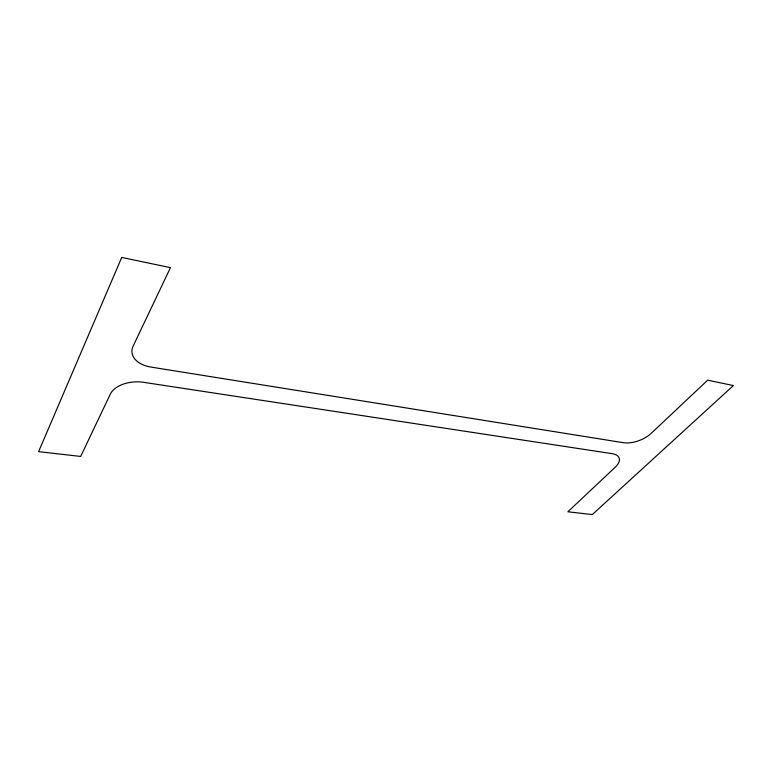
<?xml version="1.0" encoding="UTF-8"?>
<svg xmlns="http://www.w3.org/2000/svg" width="772" height="772" viewBox="0 0 772 772"><rect width="100%" height="100%" fill="white"/><g stroke="black" fill="none" stroke-linecap="round" stroke-linejoin="round"><path stroke-width="1.16" d="M121.735 257.433L38.6 451.649L80.684 456.435L110.29 394.183A26.161 15.672 -3.6 0 1 143.36 382.285L612.061 453.647A19.985 9.727 -19.5 0 1 615.361 467.079L567.864 511.788L592.307 514.567L733.4 385.556L707.683 380.171L651.047 433.478A20.854 10.393 -21 0 1 623.467 442.713L151.003 367.086A27.252 17.302 -3.8 0 1 133.122 346.145L170.458 267.643L121.735 257.433"/></g></svg>
